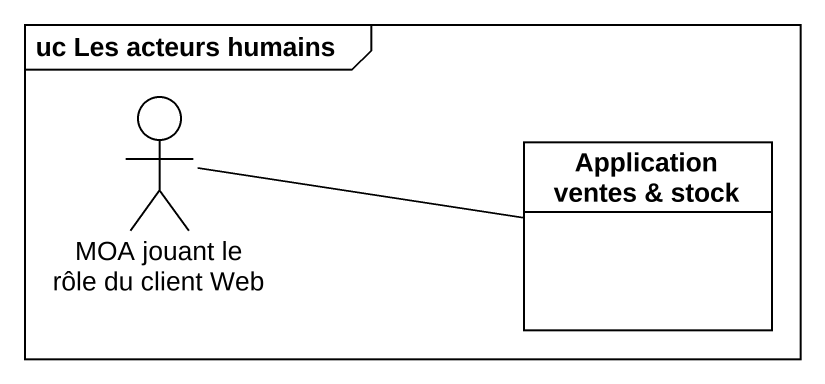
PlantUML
@startuml
mainframe uc Les acteurs humains
allowmixing
hide circle
hide empty members
actor "MOA jouant le rôle du client Web" as MOA_jouant_le_rôle_du
class "Application ventes & stock" as Application_ventes_stock
MOA_jouant_le_rôle_du -right- Application_ventes_stock
@enduml
